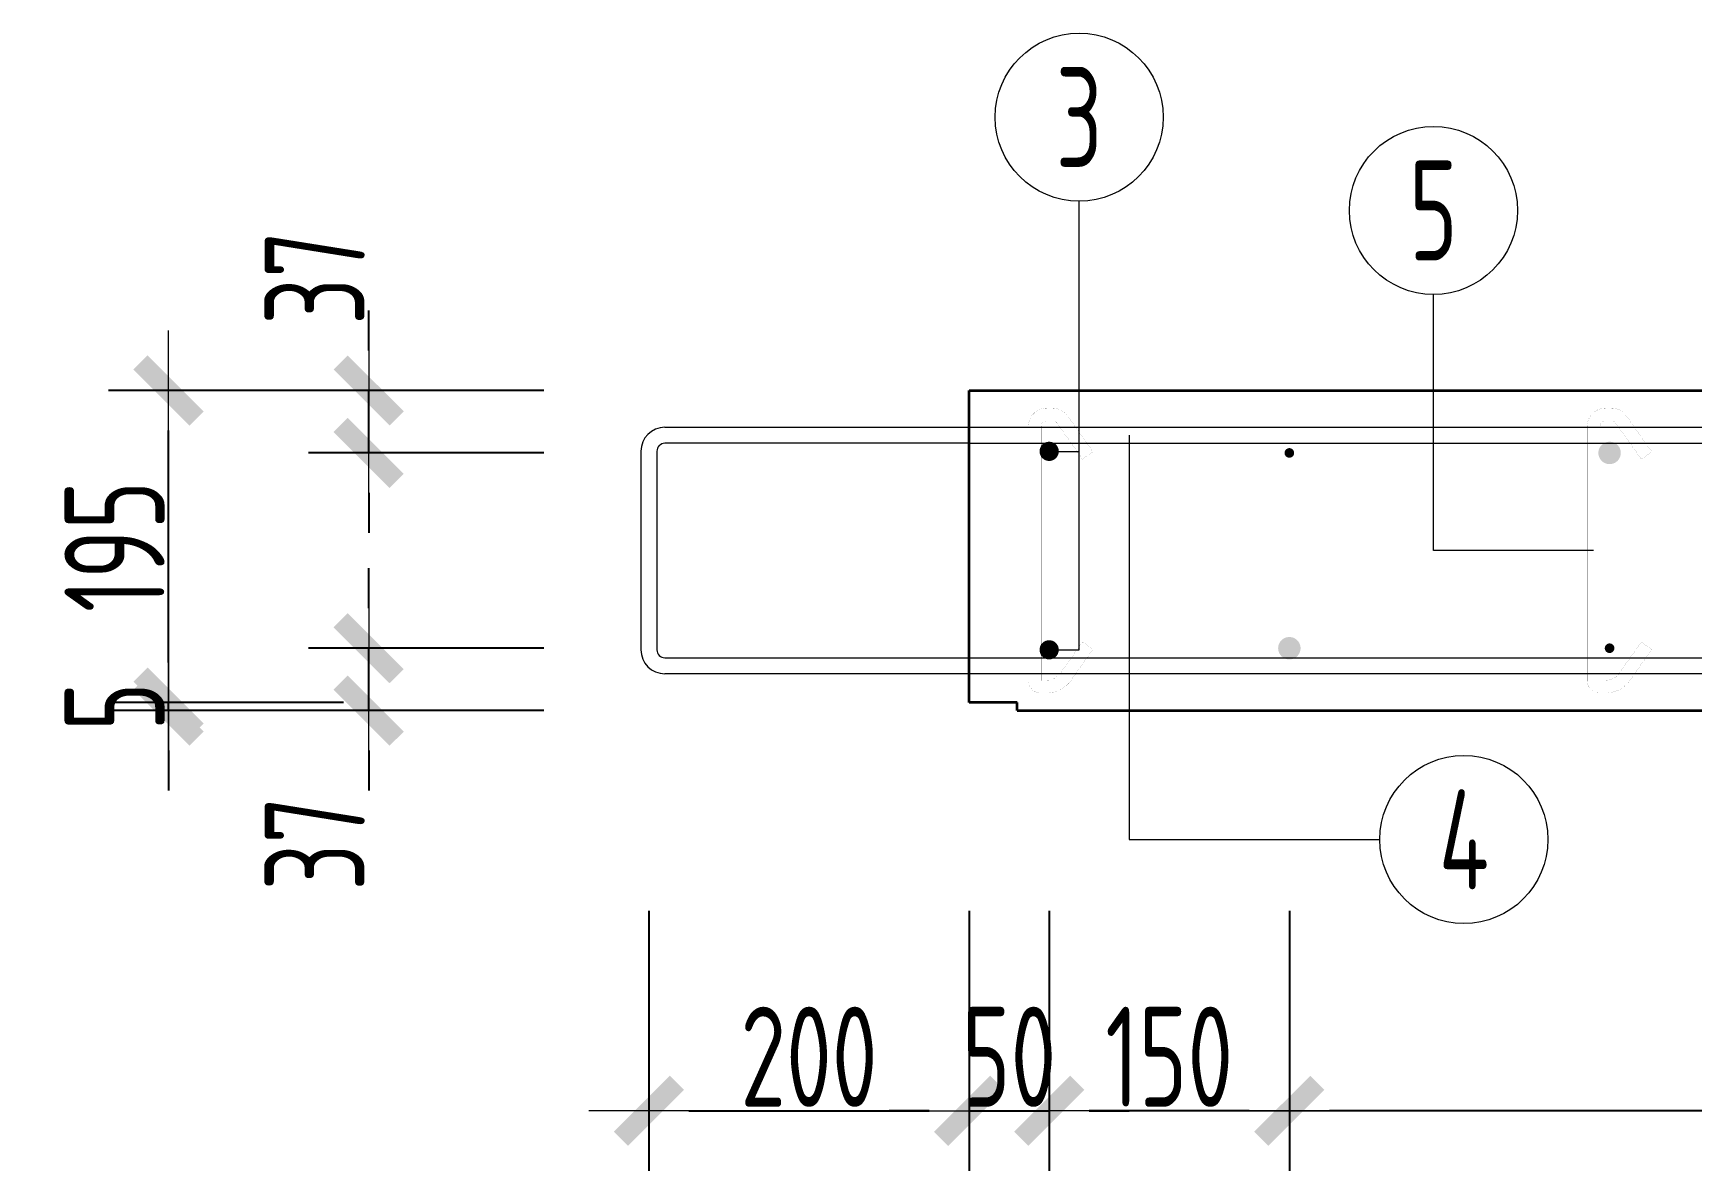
# Model space of a CAD drawing. Extents: x -85320 to 1679916, y -1321939 to 627.
# Drawn here: x 1051076 to 1055220, y -834301 to -831458 of the extents above; entities that cross this region are included whole.
import ezdxf
from ezdxf.enums import TextEntityAlignment as Align

# ---------------------------------------------------------------- set-up
doc = ezdxf.new("R2010")
doc.units = 0
doc.header["$LTSCALE"] = 1000
for name, color, linetype, lineweight in [('直线', 7, 'Continuous', 18), ('预制墙墙身水平筋', 130, 'Continuous', 18), ('预制墙墙身纵向受力筋', 1, 'Continuous', 18), ('预制墙墙身纵向非受力筋', 94, 'Continuous', 18), ('预制墙墙身附加筋', 94, 'Continuous', 18), ('预制墙拉筋', 130, 'Continuous', 18), ('预制墙详图标注', 3, 'Continuous', 18), ('预制墙详图轮廓', 3, 'Continuous', 35)]:
    doc.layers.add(name, color=color, linetype=linetype, lineweight=lineweight)
doc.styles.add('样式 1', font='yjkeng.shx', dxfattribs={"width": 0.7, "bigfont": 'yjkchn.shx'})
doc.dimstyles.new('盈建科结构', dxfattribs={"dimscale": 100, "dimtxt": 2.5, "dimasz": 1, "dimexe": 1.5, "dimexo": 0.625, "dimgap": 0.1, "dimtad": 1, "dimdec": 0, "dimrnd": 1, "dimzin": 0, "dimdsep": 46, "dimtxsty": '样式 1', "dimblk": '_yjkbk', "dimblk1": 'ARCHTICK', "dimblk2": 'ARCHTICK', "dimcen": 0.09, "dimadec": 0, "dimazin": 0, "dimtfac": 1, "dimtdec": 4, "dimtix": 1, "dimtmove": 2, "dimatfit": 3, "dimfxl": 1, "dimtolj": 1, "dimtzin": 0, "dimarcsym": 0})

# ---------------------------------------------------------------- blocks, each defined once
blk = doc.blocks.new('_yjkbk')
blk.add_line((-1, 0), (1.5, 0))
blk.add_lwpolyline([(-0.7, -0.7, 0.5, 0.5, 0), (0.7, 0.7, 0.5, 0.5, 0)], format="xyseb")
blk = doc.blocks.new('*D316')
at = {"layer": 'Defpoints', "color": 0, "transparency": 16777216}
for p in [(1052614.4, -833650.8), (1053414.4, -833650.8), (1053414.4, -834150.8)]:
    blk.add_point(p, dxfattribs=at)
at = {"layer": '预制墙详图标注', "color": 0, "lineweight": -2, "transparency": 16777216}
for p, q in [((1052614.4, -833650.8), (1052614.4, -834300.8)), ((1053414.4, -833650.8), (1053414.4, -834300.8)), ((1052714.4, -834150.8), (1053314.4, -834150.8))]:
    blk.add_line(p, q, dxfattribs=at)
at = {"layer": '预制墙详图标注', "color": 0, "lineweight": -2, "transparency": 16777216, "xscale": 100, "yscale": 100, "zscale": 100, "rotation": 180}
blk.add_blockref('_yjkbk', (1052614.4, -834150.8), dxfattribs=at)
at = {"layer": '预制墙详图标注', "color": 0, "lineweight": -2, "transparency": 16777216, "xscale": 100, "yscale": 100, "zscale": 100}
blk.add_blockref('_yjkbk', (1053414.4, -834150.8), dxfattribs=at)
at = {"layer": '预制墙详图标注', "color": 0, "transparency": 16777216, "insert": (1053014.4, -834140.8), "char_height": 250, "attachment_point": 8, "style": '样式 1'}
blk.add_mtext('\\A1;200', dxfattribs=at)
blk = doc.blocks.new('_ArchTick')
at = {"color": 0, "linetype": 'ByBlock', "const_width": 0.4}
blk.add_lwpolyline([(-0.5, -0.5), (0.5, 0.5)], dxfattribs=at)
blk = doc.blocks.new('*D317')
at = {"layer": 'Defpoints', "color": 0, "transparency": 16777216}
for p in [(1053414.4, -833650.8), (1053614.4, -833650.8), (1053614.4, -834150.8)]:
    blk.add_point(p, dxfattribs=at)
at = {"layer": '预制墙详图标注', "color": 0, "lineweight": -2, "transparency": 16777216}
for p, q in [((1053414.4, -833650.8), (1053414.4, -834300.8)), ((1053614.4, -833650.8), (1053614.4, -834300.8)), ((1053314.4, -834150.8), (1053214.4, -834150.8)), ((1053414.4, -834150.8), (1053614.4, -834150.8)), ((1053714.4, -834150.8), (1053814.4, -834150.8))]:
    blk.add_line(p, q, dxfattribs=at)
at = {"layer": '预制墙详图标注', "color": 0, "lineweight": -2, "transparency": 16777216, "xscale": 100, "yscale": 100, "zscale": 100}
blk.add_blockref('_yjkbk', (1053414.4, -834150.8), dxfattribs=at)
at = {"layer": '预制墙详图标注', "color": 0, "lineweight": -2, "transparency": 16777216, "xscale": 100, "yscale": 100, "zscale": 100, "rotation": 180}
blk.add_blockref('_yjkbk', (1053614.4, -834150.8), dxfattribs=at)
at = {"layer": '预制墙详图标注', "color": 0, "transparency": 16777216, "insert": (1053514.4, -834140.8), "char_height": 250, "attachment_point": 8, "style": '样式 1'}
blk.add_mtext('\\A1;50', dxfattribs=at)
blk = doc.blocks.new('*D324')
at = {"layer": 'Defpoints', "color": 0, "transparency": 16777216}
for p in [(1051914.4, -832994.8), (1052414.4, -832994.8), (1052414.4, -833150.8)]:
    blk.add_point(p, dxfattribs=at)
at = {"layer": '预制墙详图标注', "color": 0, "lineweight": -2, "transparency": 16777216}
for p, q in [((1051914.4, -832894.8), (1051914.4, -832794.8)), ((1052351.9, -832994.8), (1051764.4, -832994.8)), ((1051914.4, -833150.8), (1051914.4, -832994.8)), ((1052351.9, -833150.8), (1051764.4, -833150.8)), ((1051914.4, -833250.8), (1051914.4, -833350.8))]:
    blk.add_line(p, q, dxfattribs=at)
at = {"layer": '预制墙详图标注', "color": 0, "lineweight": -2, "transparency": 16777216, "xscale": 100, "yscale": 100, "zscale": 100}
for p, rotation in [((1051914.4, -832994.8), 270), ((1051914.4, -833150.8), 90)]:
    blk.add_blockref('_yjkbk', p, dxfattribs=dict(at, rotation=rotation))
at = {"layer": '预制墙详图标注', "color": 0, "transparency": 16777216, "insert": (1051904.4, -833483.2), "char_height": 250, "attachment_point": 8, "rotation": 90, "style": '样式 1'}
blk.add_mtext('\\A1;37', dxfattribs=at)
blk = doc.blocks.new('*D325')
at = {"layer": 'Defpoints', "color": 0, "transparency": 16777216}
for p in [(1051914.4, -832350.8), (1052414.4, -832350.8), (1052414.4, -832506.8)]:
    blk.add_point(p, dxfattribs=at)
at = {"layer": '预制墙详图标注', "color": 0, "lineweight": -2, "transparency": 16777216}
for p, q in [((1051914.4, -832250.8), (1051914.4, -832150.8)), ((1052351.9, -832350.8), (1051764.4, -832350.8)), ((1051914.4, -832506.8), (1051914.4, -832350.8)), ((1052351.9, -832506.8), (1051764.4, -832506.8)), ((1051914.4, -832606.8), (1051914.4, -832706.8))]:
    blk.add_line(p, q, dxfattribs=at)
at = {"layer": '预制墙详图标注', "color": 0, "lineweight": -2, "transparency": 16777216, "xscale": 100, "yscale": 100, "zscale": 100}
for p, rotation in [((1051914.4, -832350.8), 270), ((1051914.4, -832506.8), 90)]:
    blk.add_blockref('_yjkbk', p, dxfattribs=dict(at, rotation=rotation))
at = {"layer": '预制墙详图标注', "color": 0, "transparency": 16777216, "insert": (1051904.4, -832069.5), "char_height": 250, "attachment_point": 8, "rotation": 90, "style": '样式 1'}
blk.add_mtext('\\A1;37', dxfattribs=at)
blk = doc.blocks.new('*D326')
at = {"layer": 'Defpoints', "color": 0, "transparency": 16777216}
for p in [(1051414.4, -833130.8), (1051914.4, -833130.8), (1051914.4, -833150.8)]:
    blk.add_point(p, dxfattribs=at)
at = {"layer": '预制墙详图标注', "color": 0, "lineweight": -2, "transparency": 16777216}
for p, q in [((1051414.4, -833030.8), (1051414.4, -832930.8)), ((1051851.9, -833130.8), (1051264.4, -833130.8)), ((1051414.4, -833150.8), (1051414.4, -833130.8)), ((1051851.9, -833150.8), (1051264.4, -833150.8)), ((1051414.4, -833250.8), (1051414.4, -833350.8))]:
    blk.add_line(p, q, dxfattribs=at)
at = {"layer": '预制墙详图标注', "color": 0, "lineweight": -2, "transparency": 16777216, "xscale": 100, "yscale": 100, "zscale": 100}
for p, rotation in [((1051414.4, -833150.8), 90), ((1051414.4, -833130.8), 270)]:
    blk.add_blockref('_yjkbk', p, dxfattribs=dict(at, rotation=rotation))
at = {"layer": '预制墙详图标注', "color": 0, "transparency": 16777216, "insert": (1051404.4, -833140.8), "char_height": 250, "attachment_point": 8, "rotation": 90, "style": '样式 1'}
blk.add_mtext('\\A1;5', dxfattribs=at)
blk = doc.blocks.new('*D327')
at = {"layer": 'Defpoints', "color": 0, "transparency": 16777216}
for p in [(1051414.4, -832350.8), (1051914.4, -832350.8), (1051914.4, -833130.8)]:
    blk.add_point(p, dxfattribs=at)
at = {"layer": '预制墙详图标注', "color": 0, "lineweight": -2, "transparency": 16777216}
for p, q in [((1051851.9, -832350.8), (1051264.4, -832350.8)), ((1051414.4, -833030.8), (1051414.4, -832450.8)), ((1051851.9, -833130.8), (1051264.4, -833130.8))]:
    blk.add_line(p, q, dxfattribs=at)
at = {"layer": '预制墙详图标注', "color": 0, "lineweight": -2, "transparency": 16777216, "xscale": 100, "yscale": 100, "zscale": 100}
for p, rotation in [((1051414.4, -832350.8), 90), ((1051414.4, -833130.8), 270)]:
    blk.add_blockref('_yjkbk', p, dxfattribs=dict(at, rotation=rotation))
at = {"layer": '预制墙详图标注', "color": 0, "transparency": 16777216, "insert": (1051404.4, -832740.8), "char_height": 250, "attachment_point": 8, "rotation": 90, "style": '样式 1'}
blk.add_mtext('\\A1;195', dxfattribs=at)
blk = doc.blocks.new('*D348')
at = {"layer": 'Defpoints', "color": 0, "transparency": 16777216}
for p in [(1054214.4, -833650.8), (1058214.4, -833650.8), (1054214.4, -834150.8)]:
    blk.add_point(p, dxfattribs=at)
at = {"layer": '预制墙详图标注', "color": 0, "lineweight": -2, "transparency": 16777216}
for p, q in [((1054214.4, -833713.3), (1054214.4, -834300.8)), ((1058214.4, -833713.3), (1058214.4, -834300.8)), ((1058114.4, -834150.8), (1054314.4, -834150.8))]:
    blk.add_line(p, q, dxfattribs=at)
at = {"layer": '预制墙详图标注', "color": 0, "lineweight": -2, "transparency": 16777216, "xscale": 100, "yscale": 100, "zscale": 100}
for p, rotation in [((1054214.4, -834150.8), 179.99999999999), ((1058214.4, -834150.8), 359.99999999999)]:
    blk.add_blockref('_yjkbk', p, dxfattribs=dict(at, rotation=rotation))
at = {"layer": '预制墙详图标注', "color": 0, "transparency": 16777216, "insert": (1056214.4, -834140.8), "char_height": 250, "attachment_point": 8, "style": '样式 1'}
blk.add_mtext('\\A1;5×200=1000', dxfattribs=at)
blk = doc.blocks.new('*D350')
at = {"layer": 'Defpoints', "color": 0, "transparency": 16777216}
for p in [(1053614.4, -833650.8), (1054214.4, -833650.8), (1053614.4, -834150.8)]:
    blk.add_point(p, dxfattribs=at)
at = {"layer": '预制墙详图标注', "color": 0, "lineweight": -2, "transparency": 16777216}
for p, q in [((1053614.4, -833650.8), (1053614.4, -834300.8)), ((1054214.4, -833650.8), (1054214.4, -834300.8)), ((1054114.4, -834150.8), (1053714.4, -834150.8))]:
    blk.add_line(p, q, dxfattribs=at)
at = {"layer": '预制墙详图标注', "color": 0, "lineweight": -2, "transparency": 16777216, "xscale": 100, "yscale": 100, "zscale": 100}
for p, rotation in [((1053614.4, -834150.8), 179.9999999999889), ((1054214.4, -834150.8), 359.9999999999889)]:
    blk.add_blockref('_yjkbk', p, dxfattribs=dict(at, rotation=rotation))
at = {"layer": '预制墙详图标注', "color": 0, "transparency": 16777216, "insert": (1053914.4, -834140.8), "char_height": 250, "attachment_point": 8, "style": '样式 1'}
blk.add_mtext('\\A1;150', dxfattribs=at)
blk = doc.blocks.new('闭口左')
at = {"layer": '预制墙墙身水平筋', "lineweight": 18}
for p, q in [((1032954.4, -832442.8), (1033714.4, -832442.8)), ((1032954.4, -832442.8), (1033714.4, -832442.8)), ((1032954.4, -832442.8), (1033714.4, -832442.8)), ((1032954.4, -832442.8), (1033714.4, -832442.8)), ((1032954.4, -832442.8), (1033714.4, -832442.8)), ((1032954.4, -832442.8), (1033714.4, -832442.8)), ((1032954.4, -832442.8), (1033714.4, -832442.8)), ((1032954.4, -832442.8), (1033714.4, -832442.8)), ((1032954.4, -832442.8), (1033714.4, -832442.8)), ((1032954.4, -832442.8), (1033714.4, -832442.8)), ((1032954.4, -832442.8), (1033714.4, -832442.8)), ((1032954.4, -832442.8), (1033714.4, -832442.8)), ((1032954.4, -832442.8), (1033714.4, -832442.8)), ((1032954.4, -832442.8), (1033714.4, -832442.8)), ((1032954.4, -832442.8), (1033714.4, -832442.8)), ((1033714.4, -832482.8), (1032954.4, -832482.8)), ((1033714.4, -832482.8), (1032954.4, -832482.8)), ((1033714.4, -832482.8), (1032954.4, -832482.8)), ((1033714.4, -832482.8), (1032954.4, -832482.8)), ((1033714.4, -832482.8), (1032954.4, -832482.8)), ((1033714.4, -832482.8), (1032954.4, -832482.8)), ((1033714.4, -832482.8), (1032954.4, -832482.8)), ((1033714.4, -832482.8), (1032954.4, -832482.8)), ((1033714.4, -832482.8), (1032954.4, -832482.8)), ((1033714.4, -832482.8), (1032954.4, -832482.8)), ((1033714.4, -832482.8), (1032954.4, -832482.8)), ((1033714.4, -832482.8), (1032954.4, -832482.8)), ((1033714.4, -832482.8), (1032954.4, -832482.8)), ((1033714.4, -832482.8), (1032954.4, -832482.8)), ((1033714.4, -832482.8), (1032954.4, -832482.8)), ((1032954.4, -833018.8), (1033714.4, -833018.8)), ((1033714.4, -833058.8), (1032954.4, -833058.8))]:
    blk.add_line(p, q, dxfattribs=at)
at = {"layer": '预制墙墙身水平筋', "color": 4}
for p, q in [((1032894.4, -832502.8), (1032894.4, -832998.8)), ((1032934.4, -832502.8), (1032934.4, -832998.8))]:
    blk.add_line(p, q, dxfattribs=at)
at = {"layer": '预制墙墙身水平筋', "lineweight": 18}
for centre, radius, start, end in [((1032954.4, -832502.8), 60, 90, 180), ((1032954.4, -832502.8), 60, 90, 180), ((1032954.4, -832502.8), 60, 90, 180), ((1032954.4, -832502.8), 60, 90, 180), ((1032954.4, -832502.8), 60, 90, 180), ((1032954.4, -832502.8), 60, 90, 180), ((1032954.4, -832502.8), 60, 90, 180), ((1032954.4, -832502.8), 60, 90, 180), ((1032954.4, -832502.8), 60, 90, 180), ((1032954.4, -832502.8), 60, 90, 180), ((1032954.4, -832502.8), 60, 90, 180), ((1032954.4, -832502.8), 60, 90, 180), ((1032954.4, -832502.8), 60, 90, 180), ((1032954.4, -832502.8), 60, 90, 180), ((1032954.4, -832502.8), 20, 90, 180), ((1032954.4, -832502.8), 20, 90, 180), ((1032954.4, -832502.8), 20, 90, 180), ((1032954.4, -832502.8), 20, 90, 180), ((1032954.4, -832502.8), 20, 90, 180), ((1032954.4, -832502.8), 20, 90, 180), ((1032954.4, -832502.8), 20, 90, 180), ((1032954.4, -832502.8), 20, 90, 180), ((1032954.4, -832502.8), 20, 90, 180), ((1032954.4, -832502.8), 20, 90, 180), ((1032954.4, -832502.8), 20, 90, 180), ((1032954.4, -832502.8), 20, 90, 180), ((1032954.4, -832502.8), 20, 90, 180), ((1032954.4, -832502.8), 20, 90, 180), ((1032954.4, -832998.8), 60, 180, 270), ((1032954.4, -832998.8), 20, 180, 270)]:
    blk.add_arc(centre, radius, start, end, dxfattribs=at)

msp = doc.modelspace()

# ---------------------------------------------------------------- linework, layer by layer
at = {"layer": '直线', "lineweight": 18}
for p, q in [((1053614.371, -832502.848), (1053689.371, -832502.848)), ((1053814.371, -833038.848), (1053814.371, -833472.848))]:
    msp.add_line(p, q, dxfattribs=at)
for points in [[(1053614.371, -832998.848), (1053689.371, -832998.848), (1053689.371, -831877.848)], [(1054974.371, -832750.848), (1054574.371, -832750.848), (1054574.371, -832110.848)], [(1053814.371, -832462.848), (1053814.371, -833472.848), (1054440.371, -833472.848)]]:
    msp.add_lwpolyline(points, dxfattribs=at)
for centre in [(1053689.371, -831667.848), (1054574.371, -831900.848), (1054650.371, -833472.848)]:
    msp.add_circle(centre, 210, dxfattribs=at)
at = {"layer": '预制墙墙身水平筋', "lineweight": 18}
for p, q in [((1053414.371, -832442.848), (1059014.371, -832442.848)), ((1053414.371, -832442.848), (1059014.371, -832442.848)), ((1053414.371, -832442.848), (1059014.371, -832442.848)), ((1053414.371, -832442.848), (1059014.371, -832442.848)), ((1053414.371, -832442.848), (1059014.371, -832442.848)), ((1053414.371, -832442.848), (1059014.371, -832442.848)), ((1053414.371, -832442.848), (1059014.371, -832442.848)), ((1053414.371, -832442.848), (1059014.371, -832442.848)), ((1053414.371, -832442.848), (1059014.371, -832442.848)), ((1053414.371, -832442.848), (1059014.371, -832442.848)), ((1053414.371, -832442.848), (1059014.371, -832442.848)), ((1053414.371, -832442.848), (1059014.371, -832442.848)), ((1053414.371, -832442.848), (1059014.371, -832442.848)), ((1053414.371, -832442.848), (1059014.371, -832442.848)), ((1053414.371, -832442.848), (1059014.371, -832442.848)), ((1059014.371, -832482.848), (1053414.371, -832482.848)), ((1059014.371, -832482.848), (1053414.371, -832482.848)), ((1059014.371, -832482.848), (1053414.371, -832482.848)), ((1059014.371, -832482.848), (1053414.371, -832482.848)), ((1059014.371, -832482.848), (1053414.371, -832482.848)), ((1059014.371, -832482.848), (1053414.371, -832482.848)), ((1059014.371, -832482.848), (1053414.371, -832482.848)), ((1059014.371, -832482.848), (1053414.371, -832482.848)), ((1059014.371, -832482.848), (1053414.371, -832482.848)), ((1059014.371, -832482.848), (1053414.371, -832482.848)), ((1059014.371, -832482.848), (1053414.371, -832482.848)), ((1059014.371, -832482.848), (1053414.371, -832482.848)), ((1059014.371, -832482.848), (1053414.371, -832482.848)), ((1059014.371, -832482.848), (1053414.371, -832482.848)), ((1059014.371, -832482.848), (1053414.371, -832482.848)), ((1053414.371, -833018.848), (1059014.371, -833018.848)), ((1059014.371, -833058.848), (1053414.371, -833058.848))]:
    msp.add_line(p, q, dxfattribs=at)
at = {"layer": '预制墙墙身纵向受力筋', "lineweight": 18, "const_width": 28}
for points in [[(1055028.371, -832506.848, 1), (1055000.371, -832506.848, 1)], [(1054228.371, -832994.848, 1), (1054200.371, -832994.848, 1)]]:
    msp.add_lwpolyline(points, format="xyb", close=True, dxfattribs=at)
at = {"layer": '预制墙墙身纵向非受力筋', "lineweight": 18, "const_width": 12}
for points in [[(1054220.371, -832506.848, 1), (1054208.371, -832506.848, 1)], [(1055020.371, -832994.848, 1), (1055008.371, -832994.848, 1)]]:
    msp.add_lwpolyline(points, format="xyb", close=True, dxfattribs=at)
at = {"layer": '预制墙墙身附加筋', "lineweight": 18, "const_width": 24}
for points in [[(1053626.371, -832502.848, 1), (1053602.371, -832502.848, 1)], [(1053626.371, -832998.848, 1), (1053602.371, -832998.848, 1)]]:
    msp.add_lwpolyline(points, format="xyb", close=True, dxfattribs=at)
at = {"layer": '预制墙拉筋', "lineweight": 18, "const_width": 0.18}
for points in [[(1053723.865, -832997.686), (1053668.752, -833075.598, -0.24342753), (1053608.368, -833106.848), (1053593.37, -833106.848, -0.41421357), (1053562.371, -833075.849), (1053562.371, -832440.846, -0.41421357), (1053608.368, -832394.848), (1053623.367, -832394.848, -0.24342753), (1053660.09, -832413.853), (1053723.865, -832504.01), (1053697.741, -832522.49), (1053633.966, -832432.333, 0.24342753), (1053623.367, -832426.848), (1053608.368, -832426.848, 0.41421357), (1053594.371, -832440.846), (1053594.371, -833075.849), (1053592.368, -833075.849, 0.41421357), (1053593.37, -833076.851), (1053593.37, -833074.848), (1053608.368, -833074.848, 0.24342753), (1053642.627, -833057.118), (1053697.741, -832979.206)], [(1053723.865, -832997.686), (1053668.752, -833075.598, -0.24342753), (1053608.368, -833106.848), (1053593.37, -833106.848, -0.41421357), (1053562.371, -833075.849), (1053562.371, -832440.846, -0.41421357), (1053608.368, -832394.848), (1053623.367, -832394.848, -0.24342753), (1053660.09, -832413.853), (1053723.865, -832504.01), (1053697.741, -832522.49), (1053633.966, -832432.333, 0.24342753), (1053623.367, -832426.848), (1053608.368, -832426.848, 0.41421357), (1053594.371, -832440.846), (1053594.371, -833075.849), (1053592.368, -833075.849, 0.41421357), (1053593.37, -833076.851), (1053593.37, -833074.848), (1053608.368, -833074.848, 0.24342753), (1053642.627, -833057.118), (1053697.741, -832979.206)], [(1053723.865, -832997.686), (1053668.752, -833075.598, -0.24342753), (1053608.368, -833106.848), (1053593.37, -833106.848, -0.41421357), (1053562.371, -833075.849), (1053562.371, -832440.846, -0.41421357), (1053608.368, -832394.848), (1053623.367, -832394.848, -0.24342753), (1053660.09, -832413.853), (1053723.865, -832504.01), (1053697.741, -832522.49), (1053633.966, -832432.333, 0.24342753), (1053623.367, -832426.848), (1053608.368, -832426.848, 0.41421357), (1053594.371, -832440.846), (1053594.371, -833075.849), (1053592.368, -833075.849, 0.41421357), (1053593.37, -833076.851), (1053593.37, -833074.848), (1053608.368, -833074.848, 0.24342753), (1053642.627, -833057.118), (1053697.741, -832979.206)], [(1053723.865, -832997.686), (1053668.752, -833075.598, -0.24342753), (1053608.368, -833106.848), (1053593.37, -833106.848, -0.41421357), (1053562.371, -833075.849), (1053562.371, -832440.846, -0.41421357), (1053608.368, -832394.848), (1053623.367, -832394.848, -0.24342753), (1053660.09, -832413.853), (1053723.865, -832504.01), (1053697.741, -832522.49), (1053633.966, -832432.333, 0.24342753), (1053623.367, -832426.848), (1053608.368, -832426.848, 0.41421357), (1053594.371, -832440.846), (1053594.371, -833075.849), (1053592.368, -833075.849, 0.41421357), (1053593.37, -833076.851), (1053593.37, -833074.848), (1053608.368, -833074.848, 0.24342753), (1053642.627, -833057.118), (1053697.741, -832979.206)], [(1053723.865, -832997.686), (1053668.752, -833075.598, -0.24342753), (1053608.368, -833106.848), (1053593.37, -833106.848, -0.41421357), (1053562.371, -833075.849), (1053562.371, -832440.846, -0.41421357), (1053608.368, -832394.848), (1053623.367, -832394.848, -0.24342753), (1053660.09, -832413.853), (1053723.865, -832504.01), (1053697.741, -832522.49), (1053633.966, -832432.333, 0.24342753), (1053623.367, -832426.848), (1053608.368, -832426.848, 0.41421357), (1053594.371, -832440.846), (1053594.371, -833075.849), (1053592.368, -833075.849, 0.41421357), (1053593.37, -833076.851), (1053593.37, -833074.848), (1053608.368, -833074.848, 0.24342753), (1053642.627, -833057.118), (1053697.741, -832979.206)], [(1053723.865, -832997.686), (1053668.752, -833075.598, -0.24342753), (1053608.368, -833106.848), (1053593.37, -833106.848, -0.41421357), (1053562.371, -833075.849), (1053562.371, -832440.846, -0.41421357), (1053608.368, -832394.848), (1053623.367, -832394.848, -0.24342753), (1053660.09, -832413.853), (1053723.865, -832504.01), (1053697.741, -832522.49), (1053633.966, -832432.333, 0.24342753), (1053623.367, -832426.848), (1053608.368, -832426.848, 0.41421357), (1053594.371, -832440.846), (1053594.371, -833075.849), (1053592.368, -833075.849, 0.41421357), (1053593.37, -833076.851), (1053593.37, -833074.848), (1053608.368, -833074.848, 0.24342753), (1053642.627, -833057.118), (1053697.741, -832979.206)], [(1053723.865, -832997.686), (1053668.752, -833075.598, -0.24342753), (1053608.368, -833106.848), (1053593.37, -833106.848, -0.41421357), (1053562.371, -833075.849), (1053562.371, -832440.846, -0.41421357), (1053608.368, -832394.848), (1053623.367, -832394.848, -0.24342753), (1053660.09, -832413.853), (1053723.865, -832504.01), (1053697.741, -832522.49), (1053633.966, -832432.333, 0.24342753), (1053623.367, -832426.848), (1053608.368, -832426.848, 0.41421357), (1053594.371, -832440.846), (1053594.371, -833075.849), (1053592.368, -833075.849, 0.41421357), (1053593.37, -833076.851), (1053593.37, -833074.848), (1053608.368, -833074.848, 0.24342753), (1053642.627, -833057.118), (1053697.741, -832979.206)], [(1053723.865, -832997.686), (1053668.752, -833075.598, -0.24342753), (1053608.368, -833106.848), (1053593.37, -833106.848, -0.41421357), (1053562.371, -833075.849), (1053562.371, -832440.846, -0.41421357), (1053608.368, -832394.848), (1053623.367, -832394.848, -0.24342753), (1053660.09, -832413.853), (1053723.865, -832504.01), (1053697.741, -832522.49), (1053633.966, -832432.333, 0.24342753), (1053623.367, -832426.848), (1053608.368, -832426.848, 0.41421357), (1053594.371, -832440.846), (1053594.371, -833075.849), (1053592.368, -833075.849, 0.41421357), (1053593.37, -833076.851), (1053593.37, -833074.848), (1053608.368, -833074.848, 0.24342753), (1053642.627, -833057.118), (1053697.741, -832979.206)], [(1053723.865, -832997.686), (1053668.752, -833075.598, -0.24342753), (1053608.368, -833106.848), (1053593.37, -833106.848, -0.41421357), (1053562.371, -833075.849), (1053562.371, -832440.846, -0.41421357), (1053608.368, -832394.848), (1053623.367, -832394.848, -0.24342753), (1053660.09, -832413.853), (1053723.865, -832504.01), (1053697.741, -832522.49), (1053633.966, -832432.333, 0.24342753), (1053623.367, -832426.848), (1053608.368, -832426.848, 0.41421357), (1053594.371, -832440.846), (1053594.371, -833075.849), (1053592.368, -833075.849, 0.41421357), (1053593.37, -833076.851), (1053593.37, -833074.848), (1053608.368, -833074.848, 0.24342753), (1053642.627, -833057.118), (1053697.741, -832979.206)], [(1053723.865, -832997.686), (1053668.752, -833075.598, -0.24342753), (1053608.368, -833106.848), (1053593.37, -833106.848, -0.41421357), (1053562.371, -833075.849), (1053562.371, -832440.846, -0.41421357), (1053608.368, -832394.848), (1053623.367, -832394.848, -0.24342753), (1053660.09, -832413.853), (1053723.865, -832504.01), (1053697.741, -832522.49), (1053633.966, -832432.333, 0.24342753), (1053623.367, -832426.848), (1053608.368, -832426.848, 0.41421357), (1053594.371, -832440.846), (1053594.371, -833075.849), (1053592.368, -833075.849, 0.41421357), (1053593.37, -833076.851), (1053593.37, -833074.848), (1053608.368, -833074.848, 0.24342753), (1053642.627, -833057.118), (1053697.741, -832979.206)], [(1053723.865, -832997.686), (1053668.752, -833075.598, -0.24342753), (1053608.368, -833106.848), (1053593.37, -833106.848, -0.41421357), (1053562.371, -833075.849), (1053562.371, -832440.846, -0.41421357), (1053608.368, -832394.848), (1053623.367, -832394.848, -0.24342753), (1053660.09, -832413.853), (1053723.865, -832504.01), (1053697.741, -832522.49), (1053633.966, -832432.333, 0.24342753), (1053623.367, -832426.848), (1053608.368, -832426.848, 0.41421357), (1053594.371, -832440.846), (1053594.371, -833075.849), (1053592.368, -833075.849, 0.41421357), (1053593.37, -833076.851), (1053593.37, -833074.848), (1053608.368, -833074.848, 0.24342753), (1053642.627, -833057.118), (1053697.741, -832979.206)], [(1053723.865, -832997.686), (1053668.752, -833075.598, -0.24342753), (1053608.368, -833106.848), (1053593.37, -833106.848, -0.41421357), (1053562.371, -833075.849), (1053562.371, -832440.846, -0.41421357), (1053608.368, -832394.848), (1053623.367, -832394.848, -0.24342753), (1053660.09, -832413.853), (1053723.865, -832504.01), (1053697.741, -832522.49), (1053633.966, -832432.333, 0.24342753), (1053623.367, -832426.848), (1053608.368, -832426.848, 0.41421357), (1053594.371, -832440.846), (1053594.371, -833075.849), (1053592.368, -833075.849, 0.41421357), (1053593.37, -833076.851), (1053593.37, -833074.848), (1053608.368, -833074.848, 0.24342753), (1053642.627, -833057.118), (1053697.741, -832979.206)], [(1053723.865, -832997.686), (1053668.752, -833075.598, -0.24342753), (1053608.368, -833106.848), (1053593.37, -833106.848, -0.41421357), (1053562.371, -833075.849), (1053562.371, -832440.846, -0.41421357), (1053608.368, -832394.848), (1053623.367, -832394.848, -0.24342753), (1053660.09, -832413.853), (1053723.865, -832504.01), (1053697.741, -832522.49), (1053633.966, -832432.333, 0.24342753), (1053623.367, -832426.848), (1053608.368, -832426.848, 0.41421357), (1053594.371, -832440.846), (1053594.371, -833075.849), (1053592.368, -833075.849, 0.41421357), (1053593.37, -833076.851), (1053593.37, -833074.848), (1053608.368, -833074.848, 0.24342753), (1053642.627, -833057.118), (1053697.741, -832979.206)], [(1053723.865, -832997.686), (1053668.752, -833075.598, -0.24342753), (1053608.368, -833106.848), (1053593.37, -833106.848, -0.41421357), (1053562.371, -833075.849), (1053562.371, -832440.846, -0.41421357), (1053608.368, -832394.848), (1053623.367, -832394.848, -0.24342753), (1053660.09, -832413.853), (1053723.865, -832504.01), (1053697.741, -832522.49), (1053633.966, -832432.333, 0.24342753), (1053623.367, -832426.848), (1053608.368, -832426.848, 0.41421357), (1053594.371, -832440.846), (1053594.371, -833075.849), (1053592.368, -833075.849, 0.41421357), (1053593.37, -833076.851), (1053593.37, -833074.848), (1053608.368, -833074.848, 0.24342753), (1053642.627, -833057.118), (1053697.741, -832979.206)], [(1053723.865, -832997.686), (1053668.752, -833075.598, -0.24342753), (1053608.368, -833106.848), (1053593.37, -833106.848, -0.41421357), (1053562.371, -833075.849), (1053562.371, -832440.846, -0.41421357), (1053608.368, -832394.848), (1053623.367, -832394.848, -0.24342753), (1053660.09, -832413.853), (1053723.865, -832504.01), (1053697.741, -832522.49), (1053633.966, -832432.333, 0.24342753), (1053623.367, -832426.848), (1053608.368, -832426.848, 0.41421357), (1053594.371, -832440.846), (1053594.371, -833075.849), (1053592.368, -833075.849, 0.41421357), (1053593.37, -833076.851), (1053593.37, -833074.848), (1053608.368, -833074.848, 0.24342753), (1053642.627, -833057.118), (1053697.741, -832979.206)], [(1055119.865, -832997.686), (1055064.752, -833075.598, -0.24342753), (1055004.368, -833106.848), (1054989.37, -833106.848, -0.41421357), (1054958.371, -833075.849), (1054958.371, -832440.846, -0.41421357), (1055004.368, -832394.848), (1055019.367, -832394.848, -0.24342753), (1055056.09, -832413.853), (1055119.865, -832504.01), (1055093.741, -832522.49), (1055029.966, -832432.333, 0.24342753), (1055019.367, -832426.848), (1055004.368, -832426.848, 0.41421357), (1054990.371, -832440.846), (1054990.371, -833075.849), (1054988.368, -833075.849, 0.41421357), (1054989.37, -833076.851), (1054989.37, -833074.848), (1055004.368, -833074.848, 0.24342753), (1055038.627, -833057.118), (1055093.741, -832979.206)], [(1055119.865, -832997.686), (1055064.752, -833075.598, -0.24342753), (1055004.368, -833106.848), (1054989.37, -833106.848, -0.41421357), (1054958.371, -833075.849), (1054958.371, -832440.846, -0.41421357), (1055004.368, -832394.848), (1055019.367, -832394.848, -0.24342753), (1055056.09, -832413.853), (1055119.865, -832504.01), (1055093.741, -832522.49), (1055029.966, -832432.333, 0.24342753), (1055019.367, -832426.848), (1055004.368, -832426.848, 0.41421357), (1054990.371, -832440.846), (1054990.371, -833075.849), (1054988.368, -833075.849, 0.41421357), (1054989.37, -833076.851), (1054989.37, -833074.848), (1055004.368, -833074.848, 0.24342753), (1055038.627, -833057.118), (1055093.741, -832979.206)], [(1055119.865, -832997.686), (1055064.752, -833075.598, -0.24342753), (1055004.368, -833106.848), (1054989.37, -833106.848, -0.41421357), (1054958.371, -833075.849), (1054958.371, -832440.846, -0.41421357), (1055004.368, -832394.848), (1055019.367, -832394.848, -0.24342753), (1055056.09, -832413.853), (1055119.865, -832504.01), (1055093.741, -832522.49), (1055029.966, -832432.333, 0.24342753), (1055019.367, -832426.848), (1055004.368, -832426.848, 0.41421357), (1054990.371, -832440.846), (1054990.371, -833075.849), (1054988.368, -833075.849, 0.41421357), (1054989.37, -833076.851), (1054989.37, -833074.848), (1055004.368, -833074.848, 0.24342753), (1055038.627, -833057.118), (1055093.741, -832979.206)], [(1055119.865, -832997.686), (1055064.752, -833075.598, -0.24342753), (1055004.368, -833106.848), (1054989.37, -833106.848, -0.41421357), (1054958.371, -833075.849), (1054958.371, -832440.846, -0.41421357), (1055004.368, -832394.848), (1055019.367, -832394.848, -0.24342753), (1055056.09, -832413.853), (1055119.865, -832504.01), (1055093.741, -832522.49), (1055029.966, -832432.333, 0.24342753), (1055019.367, -832426.848), (1055004.368, -832426.848, 0.41421357), (1054990.371, -832440.846), (1054990.371, -833075.849), (1054988.368, -833075.849, 0.41421357), (1054989.37, -833076.851), (1054989.37, -833074.848), (1055004.368, -833074.848, 0.24342753), (1055038.627, -833057.118), (1055093.741, -832979.206)], [(1055119.865, -832997.686), (1055064.752, -833075.598, -0.24342753), (1055004.368, -833106.848), (1054989.37, -833106.848, -0.41421357), (1054958.371, -833075.849), (1054958.371, -832440.846, -0.41421357), (1055004.368, -832394.848), (1055019.367, -832394.848, -0.24342753), (1055056.09, -832413.853), (1055119.865, -832504.01), (1055093.741, -832522.49), (1055029.966, -832432.333, 0.24342753), (1055019.367, -832426.848), (1055004.368, -832426.848, 0.41421357), (1054990.371, -832440.846), (1054990.371, -833075.849), (1054988.368, -833075.849, 0.41421357), (1054989.37, -833076.851), (1054989.37, -833074.848), (1055004.368, -833074.848, 0.24342753), (1055038.627, -833057.118), (1055093.741, -832979.206)]]:
    msp.add_lwpolyline(points, format="xyb", close=True, dxfattribs=at)
at = {"layer": '预制墙详图轮廓', "lineweight": 35}
for p, q in [((1053414.371, -833130.848), (1053414.371, -832350.848)), ((1053414.371, -832350.848), (1053534.371, -832350.848)), ((1053534.371, -832350.848), (1058894.371, -832350.848)), ((1053534.371, -833130.848), (1053414.371, -833130.848)), ((1053534.371, -833150.848), (1053534.371, -833130.848)), ((1053534.371, -833150.848), (1058894.371, -833150.848))]:
    msp.add_line(p, q, dxfattribs=at)

# ---------------------------------------------------------------- block references
at = {"layer": '预制墙墙身水平筋', "color": 4}
msp.add_blockref('闭口左', (19700, 0), dxfattribs=at)

# ---------------------------------------------------------------- texts
at = {"layer": '直线', "linetype": 'Continuous', "style": '样式 1', "width": 0.7}
for s, p in [('3', (1053689.371, -831667.848)), ('5', (1054574.371, -831900.848)), ('4', (1054650.371, -833472.848))]:
    msp.add_text(s, height=250, dxfattribs=at).set_placement(p, align=Align.MIDDLE_CENTER)

# ---------------------------------------------------------------- dimensions: what is measured, and where the dimension line sits
at = {"layer": '预制墙详图标注'}
for base, p1, p2, picture, middle in [((1051914.371, -832350.848), (1052414.371, -832506.848), (1052414.371, -832350.848), '*D325', (1051779.371, -832069.528)), ((1051914.371, -832994.848), (1052414.371, -833150.848), (1052414.371, -832994.848), '*D324', (1051779.371, -833483.154))]:
    dim = msp.add_linear_dim(base=base, p1=p1, p2=p2, angle=90, text='37', dimstyle='盈建科结构', override={"dimlfac": 0.25, "dimrnd": 5}, dxfattribs=at)
    dim.commit()
    dim.dimension.update_dxf_attribs({"geometry": picture, "text_midpoint": middle, "dimtype": 161})
for p1, p2, distance, override, picture, middle in [((1051914.371, -833130.848), (1051914.371, -832350.848), 500, {"dimscale": 100, "dimtxt": 2.5, "dimasz": 1, "dimexe": 1.5, "dimexo": 0.625, "dimgap": 0.1, "dimtad": 1, "dimlfac": 0.25, "dimrnd": 5, "dimdle": 0, "dimtix": 1, "dimfxlon": 0}, '*D327', (1051279.371, -832740.848)), ((1051914.371, -833150.848), (1051914.371, -833130.848), 500, {"dimscale": 100, "dimtxt": 2.5, "dimasz": 1, "dimexe": 1.5, "dimexo": 0.625, "dimgap": 0.1, "dimtad": 1, "dimlfac": 0.25, "dimrnd": 5, "dimdle": 0, "dimtix": 1, "dimfxlon": 0}, '*D326', (1051279.371, -833140.848)), ((1052614.371, -833650.848), (1053414.371, -833650.848), -500, {"dimscale": 100, "dimtxt": 2.5, "dimasz": 1, "dimexe": 1.5, "dimexo": 0, "dimgap": 0.1, "dimtad": 1, "dimlfac": 0.25, "dimrnd": 5, "dimdle": 0, "dimfxlon": 0}, '*D316', (1053014.371, -834015.848)), ((1053414.371, -833650.848), (1053614.371, -833650.848), -500, {"dimscale": 100, "dimtxt": 2.5, "dimasz": 1, "dimexe": 1.5, "dimexo": 0, "dimgap": 0.1, "dimtad": 1, "dimlfac": 0.25, "dimrnd": 5, "dimdle": 0, "dimfxlon": 0}, '*D317', (1053514.371, -834015.848)), ((1054214.371, -833650.848), (1053614.371, -833650.848), 500, {"dimscale": 100, "dimtxt": 2.5, "dimasz": 1, "dimexe": 1.5, "dimexo": 0, "dimgap": 0.1, "dimtad": 1, "dimlfac": 0.25, "dimrnd": 5, "dimdle": 0, "dimfxlon": 0}, '*D350', (1053914.371, -834015.848))]:
    dim = msp.add_aligned_dim(p1=p1, p2=p2, distance=distance, dimstyle='盈建科结构', override=override, dxfattribs=at)
    dim.commit()
    dim.dimension.update_dxf_attribs({"geometry": picture, "text_midpoint": middle})
dim = msp.add_aligned_dim(p1=(1058214.371, -833650.848), p2=(1054214.371, -833650.848), distance=500, text='5×200=1000', dimstyle='盈建科结构', override={"dimscale": 100, "dimtxt": 2.5, "dimasz": 1, "dimexe": 1.5, "dimexo": 0.625, "dimgap": 0.1, "dimtad": 1, "dimlfac": 0.25, "dimrnd": 5, "dimdle": 0, "dimtix": 1, "dimfxlon": 0}, dxfattribs=at)
dim.commit()
dim.dimension.update_dxf_attribs({"geometry": '*D348', "text_midpoint": (1056214.371, -834015.848)})

doc.saveas('drawing.dxf')
